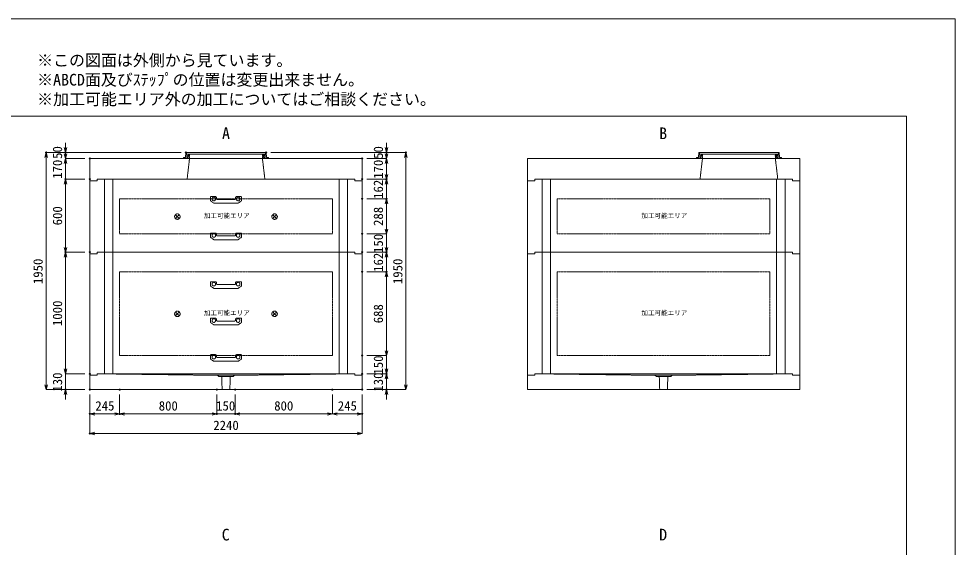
# Model space of a CAD drawing. Units: millimetres, scale not verified. Extents: x -5940 to 5940, y -4200 to 4200.
# Drawn here: x -1765 to 5940, y -146 to 4200 of the extents above; entities that cross this region are included whole.
import ezdxf
from ezdxf.enums import TextEntityAlignment as Align

# ---------------------------------------------------------------- set-up
doc = ezdxf.new("R2010")
doc.units = ezdxf.units.MM
doc.header["$LTSCALE"] = 20
doc.header["$PDMODE"] = 32
doc.header["$PDSIZE"] = 10
doc.linetypes.add('LONG_DASHED1', pattern=[7, 6, -1])
doc.linetypes.add('LONG_DOUBLE_CHAIN', pattern=[21.8, 18, -1, 0.6, -0.6, 0.6, -1])
for name, color, linetype, lineweight in [('0-0_D-TTL', 7, 'Continuous', 9), ('0-1_Defpoints', 7, 'Continuous', 9), ('0-3_D-TTL-TXT', 7, 'Continuous', 9), ('0-4_D-STR-TXT', 7, 'Continuous', 9), ('0-5_D-STR-DIM', 3, 'Continuous', 9), ('0-6_0', 7, 'Continuous', 9), ('0-7_D-STR', 7, 'Continuous', 9), ('0-9_D-STR-STR3', 2, 'LONG_DASHED1', 9), ('0-A_D-STR-STR4', 134, 'Continuous', 9), ('0-B_D-STR-STR5', 1, 'LONG_DOUBLE_CHAIN', 9)]:
    doc.layers.add(name, color=color, linetype=linetype, lineweight=lineweight)
doc.styles.add('ＭＳ ゴシック', font='')
doc.styles.get('ＭＳ ゴシック').set_extended_font_data('MS Gothic')

# ---------------------------------------------------------------- blocks, each defined once
blk = doc.blocks.new('A$C4DE05FD1')
at = {"layer": '0-0_D-TTL', "color": 134}
for p, q in [((4000, 76000), (114800, 76000)), ((114800, 76000), (114800, 4000))]:
    blk.add_line(p, q, dxfattribs=at)
at = {"layer": '0-1_Defpoints', "color": 134}
for p, q in [((0, 84000), (118800, 84000)), ((118800, 84000), (118800, 0))]:
    blk.add_line(p, q, dxfattribs=at)
at = {"layer": '0-3_D-TTL-TXT', "style": 'ＭＳ ゴシック'}
for s, p in [('※この図面は外側から見ています。', (43260.9, 79815.7)), ('※ABCD面及びｽﾃｯﾌﾟの位置は変更出来ません。', (43260.9, 78215.7)), ('※加工可能エリア外の加工についてはご相談ください。', (43260.9, 76615.7))]:
    blk.add_text(s, height=962.2, dxfattribs=at).set_placement(p, align=Align.BOTTOM_LEFT)
blk = doc.blocks.new('_Open30')
at = {"layer": '0-6_0'}
blk.add_line((0, 0), (-20, 0), dxfattribs=at)
blk.add_lwpolyline([(-20, 5.36), (0, 0), (-20, -5.36)], dxfattribs=at)
blk = doc.blocks.new('A$C31CA379A')
at = {"layer": '0-4_D-STR-TXT', "style": 'ＭＳ ゴシック'}
for s, p in [('A', (-325.9, -2190.5)), ('B', (35638.6, -2190.5)), ('C', (-351.4, -35190.5)), ('D', (35638.6, -35190.5))]:
    blk.add_text(s, height=962.2, dxfattribs=at).set_placement(p, align=Align.BOTTOM_LEFT)
blk = doc.blocks.new('A$C17EB7B83')
at = {"layer": '0-7_D-STR'}
for p, q in [((-22400, 3400), (22400, 3400)), ((-22400, 3400), (-22400, -240)), ((22400, 3400), (22400, -240)), ((-21200, 0), (21200, 0))]:
    blk.add_line(p, q, dxfattribs=at)
at = {"layer": '0-7_D-STR', "linetype": 'LONG_DASHED1'}
for p, q in [((-6000, 3400), (-6400, 0)), ((6000, 3400), (6400, 0))]:
    blk.add_line(p, q, dxfattribs=at)
at = {"layer": '0-7_D-STR'}
for points in [[(-22400, -240), (-21200, -240), (-21200, 0)], [(22400, -240), (21200, -240), (21200, 0)]]:
    blk.add_lwpolyline(points, dxfattribs=at)
blk = doc.blocks.new('A$C576B1677')
at = {"layer": '0-7_D-STR'}
for p, q in [((-22400, 3400), (22400, 3400)), ((-22400, 3400), (-22400, -240)), ((22400, 3400), (22400, -240)), ((-21200, 0), (21200, 0))]:
    blk.add_line(p, q, dxfattribs=at)
at = {"layer": '0-7_D-STR', "linetype": 'LONG_DASHED1'}
for p, q in [((6400, 3400), (6000, 0)), ((18400, 3400), (18800, 0))]:
    blk.add_line(p, q, dxfattribs=at)
at = {"layer": '0-7_D-STR'}
for points in [[(-22400, -240), (-21200, -240), (-21200, 0)], [(22400, -240), (21200, -240), (21200, 0)]]:
    blk.add_lwpolyline(points, dxfattribs=at)
blk = doc.blocks.new('A$C539D7795')
at = {"layer": '0-7_D-STR'}
for p, q in [((-21200, -240), (-21200, 0)), ((21200, 0), (-21200, 0)), ((-22400, -240), (-21200, -240)), ((22400, -240), (22400, -2600))]:
    blk.add_line(p, q, dxfattribs=at)
at = {"layer": '0-7_D-STR', "linetype": 'LONG_DASHED1'}
for p, q in [((-1400, -240), (-20000, 0)), ((1400, -240), (20000, 0)), ((-1200, -420), (-1400, -240)), ((1400, -240), (-1400, -240)), ((1200, -420), (-1200, -420)), ((-635.4, -2600), (-705, -420)), ((635.4, -2600), (705, -420)), ((1200, -420), (1400, -240))]:
    blk.add_line(p, q, dxfattribs=at)
at = {"layer": '0-7_D-STR'}
for points in [[(22400, -240), (21200, -240), (21200, 0)], [(-22400, -240), (-22400, -2600), (22400, -2600)]]:
    blk.add_lwpolyline(points, dxfattribs=at)
blk = doc.blocks.new('A$C27844A11')
at = {"layer": '0-9_D-STR-STR3'}
for p, q in [((-2560, 1000), (-2560, 453.5)), ((-2515.5, 370.3), (-2060.4, 33.6)), ((-2460, 1100), (-1758.4, 1100)), ((1949.4, 0), (-1949.4, 0)), ((-1559.2, 917.4), (-1542, 721.3)), ((1442.4, 630), (-1442.4, 630)), ((1559.2, 917.4), (1542, 721.3)), ((2460, 1100), (1758.4, 1100)), ((2515.5, 370.3), (2060.4, 33.6)), ((2560, 1000), (2560, 453.5))]:
    blk.add_line(p, q, dxfattribs=at)
for centre in [(-2000, 700), (2000, 700)]:
    blk.add_circle(centre, 300, dxfattribs=at)
for centre, radius, start, end in [((-2460, 1000), 100, 90, 180), ((-2460, 453.5), 100, 180, 236.30993), ((-1949.4, 200), 200, 236.30993, 270), ((-1758.4, 900), 200, 5, 90), ((-1442.4, 730), 100, 185, 270), ((1442.4, 730), 100, 270, 355), ((1758.4, 900), 200, 90, 175), ((1949.4, 200), 200, 270, 303.69007), ((2460, 1000), 100, 0, 90), ((2460, 453.5), 100, 303.69007, 0)]:
    blk.add_arc(centre, radius, start, end, dxfattribs=at)
blk = doc.blocks.new('A$C284D0AE2')
at = {"layer": '0-A_D-STR-STR4'}
for p, q in [((-6980, 160), (-7000, 0)), ((-7000, 0), (7000, 0)), ((-6695.5, 160), (-6980, 160)), ((-6600, 1000), (-6655.6, 197.2)), ((-6500, 1000), (-6600, 1000)), ((-6442.7, 197.2), (-6500, 1000)), ((-6450, 1000), (-6450, 740)), ((-6450, 740), (-6438.3, 740)), ((-6418.4, 721.8), (-6390, 400)), ((-6235.7, 160), (-6402.8, 160)), ((-6390, 400), (-6290, 400)), ((-6290, 400), (-6230, 740)), ((-6230, 740), (6230, 740)), ((-6180, 740), (-6212.4, 401.3)), ((-6212.4, 401.3), (-6172.2, 401.3)), ((-6140, 680), (-6195.9, 195.4)), ((-6000, 740), (-6180, 740)), ((-6040, 680), (-6140, 680)), ((-6000, 0), (-6040, 680)), ((-6023.6, 401.3), (-5983.5, 401.3)), ((-5983.5, 401.3), (-6000, 740)), ((6000, 740), (6180, 740)), ((6212.4, 401.3), (6172.2, 401.3)), ((6180, 740), (6212.4, 401.3)), ((6235.7, 160), (6402.8, 160)), ((6695.5, 160), (6980, 160)), ((6980, 160), (7000, 0))]:
    blk.add_line(p, q, dxfattribs=at)
for points in [[(-6450, 1000), (6450, 1000), (6450, 740), (6438.3, 740)], [(6023.6, 401.3), (5983.5, 401.3), (6000, 740)], [(6000, 0), (6040, 680), (6140, 680), (6195.9, 195.4)], [(6418.4, 721.8), (6390, 400), (6290, 400), (6230, 740)], [(6442.7, 197.2), (6500, 1000), (6600, 1000), (6655.6, 197.2)]]:
    blk.add_lwpolyline(points, dxfattribs=at)
for centre, radius, start, end in [((-6695.5, 200), 40, 270, 356.0372), ((-6402.8, 200), 40, 184.08562, 270), ((-6438.3, 720), 20, 5.04245, 90), ((-6235.7, 200), 40, 270, 353.41806), ((6235.7, 200), 40, 186.58194, 270), ((6402.8, 200), 40, 270, 355.91438), ((6438.3, 720), 20, 90, 174.95755), ((6695.5, 200), 40, 183.9628, 270)]:
    blk.add_arc(centre, radius, start, end, dxfattribs=at)
blk = doc.blocks.new('A$C35201968')
at = {"layer": '0-7_D-STR'}
for p, q in [((-21200, 0), (21200, 0)), ((-22400, -240), (-22400, -12240)), ((22400, -240), (22400, -12240)), ((-21200, -12000), (21200, -12000))]:
    blk.add_line(p, q, dxfattribs=at)
at = {"layer": '0-7_D-STR', "linetype": 'LONG_DASHED1'}
for p, q in [((-20000, -12000), (-20000, 0)), ((-18600, -12000), (-18600, 0)), ((18600, -12000), (18600, 0)), ((20000, -12000), (20000, 0))]:
    blk.add_line(p, q, dxfattribs=at)
at = {"layer": '0-7_D-STR'}
for points in [[(-22400, -240), (-21200, -240), (-21200, 0)], [(22400, -240), (21200, -240), (21200, 0)], [(-22400, -12240), (-21200, -12240), (-21200, -12000)], [(22400, -12240), (21200, -12240), (21200, -12000)]]:
    blk.add_lwpolyline(points, dxfattribs=at)
at = {"layer": '0-B_D-STR-STR5'}
for p, q in [((17500, -3240), (17500, -9000)), ((17500, -9000), (-17500, -9000))]:
    blk.add_line(p, q, dxfattribs=at)
blk.add_lwpolyline([(17500, -3240), (-17500, -3240), (-17500, -9000)], dxfattribs=at)
blk = doc.blocks.new('A$C6562612B')
at = {"layer": '0-7_D-STR'}
for p, q in [((-21200, 0), (21200, 0)), ((-22400, -240), (-22400, -20240)), ((22400, -240), (22400, -20240)), ((-21200, -20000), (21200, -20000))]:
    blk.add_line(p, q, dxfattribs=at)
at = {"layer": '0-7_D-STR', "linetype": 'LONG_DASHED1'}
for p, q in [((-20000, -20000), (-20000, 0)), ((-18600, -20000), (-18600, 0)), ((18600, -20000), (18600, 0)), ((20000, -20000), (20000, 0))]:
    blk.add_line(p, q, dxfattribs=at)
at = {"layer": '0-7_D-STR'}
for points in [[(-22400, -240), (-21200, -240), (-21200, 0)], [(22400, -240), (21200, -240), (21200, 0)], [(-22400, -20240), (-21200, -20240), (-21200, -20000)], [(22400, -20240), (21200, -20240), (21200, -20000)]]:
    blk.add_lwpolyline(points, dxfattribs=at)
at = {"layer": '0-B_D-STR-STR5'}
for p, q in [((17500, -3240), (17500, -17000)), ((17500, -17000), (-17500, -17000))]:
    blk.add_line(p, q, dxfattribs=at)
blk.add_lwpolyline([(17500, -3240), (-17500, -3240), (-17500, -17000)], dxfattribs=at)
blk = doc.blocks.new('A$C1C640AAB')
at = {"layer": '0-B_D-STR-STR5'}
for p, q in [((-318.2, -318.2), (318.2, 318.2)), ((-318.2, 318.2), (318.2, -318.2))]:
    blk.add_line(p, q, dxfattribs=at)
blk.add_circle((0, 0), 450, dxfattribs=at)
blk = doc.blocks.new('A$C51e85361')
at = {"layer": '0-7_D-STR'}
blk.add_blockref('A$C35201968', (0, 0), dxfattribs=at)
at = {"layer": '0-B_D-STR-STR5'}
for p in [(-8000, -6140), (8000, -6140)]:
    blk.add_blockref('A$C1C640AAB', p, dxfattribs=at)
blk = doc.blocks.new('A$C07494f69')
at = {"layer": '0-7_D-STR'}
blk.add_blockref('A$C6562612B', (0, 0), dxfattribs=at)
at = {"layer": '0-B_D-STR-STR5'}
for p in [(-8000, -10140), (8000, -10140)]:
    blk.add_blockref('A$C1C640AAB', p, dxfattribs=at)

msp = doc.modelspace()

# ---------------------------------------------------------------- linework, layer by layer
at = {"layer": '0-1_Defpoints'}
for p in [(-1540, 3100), (-1380, 3100), (-390, 3100), (270, 3100), (1260, 3100), (1420, 3100), (-1180, 3050), (1060, 3050), (-1380, 2880), (-1380, 2880), (-1180, 2880), (-1180, 2880), (1060, 2880), (1260, 2880), (1060, 2718), (1260, 2718), (1060, 2430), (-1380, 2280), (-1180, 2280), (-1180, 2280), (1060, 2280), (1260, 2280), (1060, 2118), (1260, 2118), (1060, 1430), (-1180, 1280), (1060, 1280), (1260, 1280), (-1380, 1150), (-1180, 1150), (-1180, 1150), (-935, 1150), (-135, 1150), (15, 1150), (815, 1150), (1060, 1150), (1060, 1150), (1260, 1150), (-1180, 950), (-935, 950), (-135, 950), (15, 950), (1060, 950), (-1180, 790)]:
    msp.add_point(p, dxfattribs=at)
at = {"layer": '0-5_D-STR-DIM'}
for p, q in [((-1380, 3140), (-1380, 3180)), ((1260, 3140), (1260, 3180)), ((-430, 3100), (-1540, 3100)), ((-1380, 3090), (-1380, 3130)), ((-430, 3100), (-1380, 3100)), ((-1380, 3050), (-1380, 3100)), ((310, 3100), (1260, 3100)), ((310, 3100), (1420, 3100)), ((1260, 3090), (1260, 3130)), ((1260, 3050), (1260, 3100)), ((-1540, 1190), (-1540, 3060)), ((-1220, 3050), (-1380, 3050)), ((-1380, 3050), (-1380, 2880)), ((-1220, 3050), (-1380, 3050)), ((-1380, 3010), (-1380, 2970)), ((1100, 3050), (1260, 3050)), ((1100, 3050), (1260, 3050)), ((1260, 3050), (1260, 2880)), ((1260, 3010), (1260, 2970)), ((1420, 1190), (1420, 3060)), ((1260, 2920), (1260, 2960)), ((-1220, 2880), (-1380, 2880)), ((-1220, 2880), (-1380, 2880)), ((1100, 2880), (1260, 2880)), ((1100, 2880), (1260, 2880)), ((1260, 2718), (1260, 2880)), ((-1380, 2840), (-1380, 2800)), ((-1380, 2320), (-1380, 2840)), ((1260, 2840), (1260, 2800)), ((1100, 2718), (1260, 2718)), ((1100, 2718), (1260, 2718)), ((1260, 2678), (1260, 2638)), ((1260, 2470), (1260, 2678)), ((1260, 2470), (1260, 2510)), ((1100, 2430), (1260, 2430)), ((1100, 2430), (1260, 2430)), ((1260, 2430), (1260, 2280)), ((1260, 2320), (1260, 2360)), ((-1220, 2280), (-1380, 2280)), ((-1220, 2280), (-1380, 2280)), ((-1380, 1320), (-1380, 2240)), ((1100, 2280), (1260, 2280)), ((1100, 2280), (1260, 2280)), ((1260, 2118), (1260, 2280)), ((1260, 2240), (1260, 2200)), ((1100, 2118), (1260, 2118)), ((1100, 2118), (1260, 2118)), ((1260, 1470), (1260, 2078)), ((1260, 2078), (1260, 2038)), ((1260, 1470), (1260, 1510)), ((1100, 1430), (1260, 1430)), ((1100, 1430), (1260, 1430)), ((1260, 1430), (1260, 1280)), ((-1380, 1320), (-1380, 1360)), ((1260, 1320), (1260, 1360)), ((-1220, 1280), (-1380, 1280)), ((-1220, 1280), (-1380, 1280)), ((-1380, 1280), (-1380, 1150)), ((1100, 1280), (1260, 1280)), ((1100, 1280), (1260, 1280)), ((1260, 1280), (1260, 1150)), ((1260, 1240), (1260, 1200)), ((-1220, 1150), (-1540, 1150)), ((-1220, 1150), (-1380, 1150)), ((-1380, 1110), (-1380, 1070)), ((-1180, 1110), (-1180, 790)), ((-1180, 1110), (-1180, 950)), ((-935, 1110), (-935, 950)), ((-935, 1110), (-935, 950)), ((-135, 1110), (-135, 950)), ((-135, 1110), (-135, 950)), ((15, 1110), (15, 950)), ((15, 1110), (15, 950)), ((815, 1110), (815, 950)), ((815, 1110), (815, 950)), ((1060, 1110), (1060, 950)), ((1060, 1110), (1060, 790)), ((1100, 1150), (1260, 1150)), ((1100, 1150), (1420, 1150)), ((1260, 1110), (1260, 1070)), ((-975, 950), (-1140, 950)), ((-175, 950), (-895, 950)), ((-175, 950), (-215, 950)), ((15, 950), (-135, 950)), ((775, 950), (55, 950)), ((55, 950), (95, 950)), ((855, 950), (1020, 950)), ((1020, 790), (-1140, 790))]:
    msp.add_line(p, q, dxfattribs=at)

# ---------------------------------------------------------------- block references
at = {"layer": '0-0_D-TTL', "xscale": 0.1, "yscale": 0.1}
msp.add_blockref('A$C4DE05FD1', (-5940, -4200), dxfattribs=at)
at = {"layer": '0-4_D-STR-TXT', "xscale": 0.1, "yscale": 0.1}
msp.add_blockref('A$C31CA379A', (-60, 3400), dxfattribs=at)
at = {"layer": '0-5_D-STR-DIM', "xscale": 2, "yscale": 2}
for p, rotation in [((-1540, 3100), 90), ((-1380, 3100), 270), ((-1380, 3050), 270), ((1260, 3100), 270), ((1260, 3050), 270), ((1420, 3100), 90), ((-1380, 3050), 90), ((1260, 3050), 90), ((-1380, 2880), 90), ((-1380, 2880), 90), ((1260, 2880), 270), ((1260, 2880), 90), ((1260, 2718), 90), ((1260, 2718), 90), ((1260, 2430), 270), ((1260, 2430), 270), ((-1380, 2280), 270), ((1260, 2280), 270), ((-1380, 2280), 90), ((1260, 2280), 90), ((1260, 2118), 90), ((1260, 2118), 90), ((1260, 1430), 270), ((1260, 1430), 270), ((-1380, 1280), 270), ((-1380, 1280), 270), ((1260, 1280), 270), ((1260, 1280), 90), ((-1540, 1150), 270), ((1420, 1150), 270), ((-1380, 1150), 90), ((1260, 1150), 90), ((-1180, 950), 180), ((-935, 950), 180), ((15, 950), 180), ((15, 950), 180), ((815, 950), 180), ((-1180, 790), 180)]:
    msp.add_blockref('_Open30', p, dxfattribs=dict(at, rotation=rotation))
at = {"layer": '0-5_D-STR-DIM'}
for name, p, xscale, yscale in [('A$C539D7795', (-60, 1280), 0.05, 0.05), ('A$C539D7795', (3540, 1280), 0.05, 0.05), ('_Open30', (-935, 950), 2, 2), ('_Open30', (-135, 950), 2, 2), ('_Open30', (-135, 950), 2, 2), ('_Open30', (815, 950), 2, 2), ('_Open30', (1060, 950), 2, 2), ('_Open30', (1060, 790), 2, 2)]:
    msp.add_blockref(name, p, dxfattribs=dict(at, xscale=xscale, yscale=yscale))
at = {"layer": '0-7_D-STR', "xscale": 0.05, "yscale": 0.05}
for name, p in [('A$C17EB7B83', (-60, 2880)), ('A$C576B1677', (3540, 2880)), ('A$C51e85361', (-60, 2880)), ('A$C35201968', (3540, 2880)), ('A$C07494f69', (-60, 2280)), ('A$C6562612B', (3540, 2280))]:
    msp.add_blockref(name, p, dxfattribs=at)
at = {"layer": '0-9_D-STR-STR3', "xscale": 0.05, "yscale": 0.05}
for p in [(-60, 2683), (-60, 2383), (-60, 1983), (-60, 1683), (-60, 1383)]:
    msp.add_blockref('A$C27844A11', p, dxfattribs=at)
at = {"layer": '0-A_D-STR-STR4', "xscale": 0.05, "yscale": 0.05}
for p in [(-60, 3050), (4160, 3050)]:
    msp.add_blockref('A$C284D0AE2', p, dxfattribs=at)

# ---------------------------------------------------------------- texts
at = {"layer": '0-5_D-STR-DIM', "style": 'ＭＳ ゴシック'}
for s, p in [('50', (-1385.2, 3047.8)), ('50', (1254.8, 3047.8)), ('170', (-1385.2, 2883.96)), ('170', (1254.8, 2883.96)), ('162', (1254.8, 2718.8)), ('600', (-1385.2, 2501.2)), ('288', (1254.8, 2496.2)), ('150', (1254.8, 2273.96)), ('162', (1254.8, 2118.8)), ('1950', (-1545.2, 2017.96)), ('1950', (1414.8, 2017.96)), ('1000', (-1385.2, 1672.96)), ('688', (1254.8, 1695.8)), ('150', (1254.8, 1273.96)), ('130', (-1385.2, 1133.96)), ('130', (1254.8, 1133.96))]:
    msp.add_text(s, height=76.98, rotation=90, dxfattribs=at).set_placement(p, align=Align.BOTTOM_LEFT)
for s, p in [('245', (-1134.86, 955.2)), ('800', (-613.2, 955.2)), ('150', (-141.04, 955.2)), ('800', (336.8, 955.2)), ('245', (860.14, 955.2)), ('2240', (-164.4, 795.2))]:
    msp.add_text(s, height=76.98, dxfattribs=at).set_placement(p, align=Align.BOTTOM_LEFT)
at = {"layer": '0-B_D-STR-STR5', "style": 'ＭＳ ゴシック'}
for p in [(-241.7, 2549.98), (3358.3, 2549.98), (-241.7, 1749.98), (3358.3, 1749.98)]:
    msp.add_text('加工可能エリア', height=38.42, dxfattribs=at).set_placement(p, align=Align.BOTTOM_LEFT)

doc.saveas('drawing.dxf')
